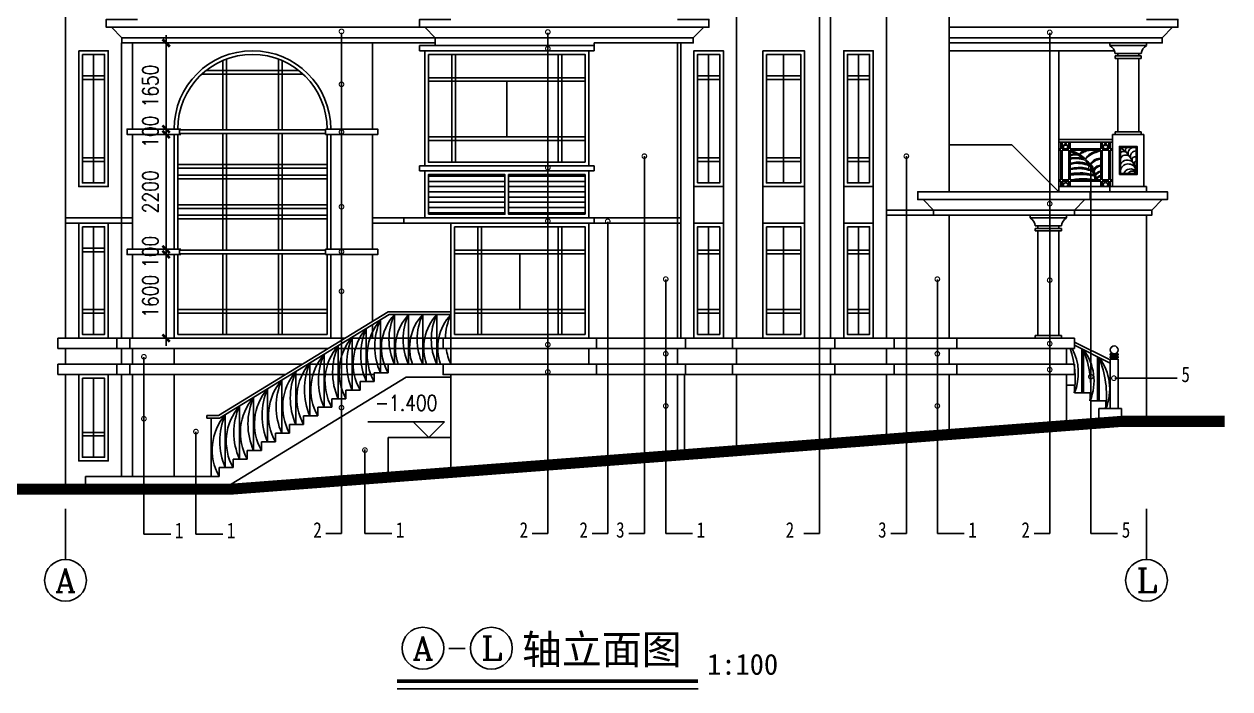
# Model space of a CAD drawing. Extents: x 12400 to 217743, y 90685 to 209848.
# Drawn here: x 24246 to 47335, y 168193 to 180918 of the extents above; entities that cross this region are included whole.
import ezdxf
from ezdxf.enums import TextEntityAlignment as Align

# ---------------------------------------------------------------- set-up
doc = ezdxf.new("R2010")
doc.units = 0
doc.header["$LTSCALE"] = 200
doc.layers.get('0').update_dxf_attribs({"linetype": 'CONTINUOUS'})
doc.layers.get('DEFPOINTS').update_dxf_attribs({"linetype": 'CONTINUOUS'})
for name, color, linetype in [('AXIS', 3, 'CONTINUOUS'), ('AXIS_TEXT', 7, 'CONTINUOUS'), ('GROUND', 2, 'CONTINUOUS'), ('HATCH', 8, 'CONTINUOUS'), ('LM', 143, 'CONTINUOUS'), ('LM-2', 5, 'CONTINUOUS'), ('LM-4', 4, 'CONTINUOUS'), ('LM-8', 8, 'CONTINUOUS'), ('PUB_DIM', 3, 'CONTINUOUS'), ('PUB_TEXT', 7, 'CONTINUOUS'), ('PUB_TITLE', 143, 'CONTINUOUS'), ('S_E_STAIR', 7, 'CONTINUOUS')]:
    doc.layers.add(name, color=color, linetype=linetype)
doc.styles.add('2', font='SIMHEI.TTF')
doc.styles.add('COMPLEX', font='COMPLEX')
doc.styles.add('DIM_FONT', font='SIMPLEX', dxfattribs={"width": 0.8})
doc.styles.add('黑体', font='SIMHEI.TTF', dxfattribs={"width": 0.8})
doc.dimstyles.new('DIMN', dxfattribs={"dimtxt": 300, "dimasz": 1, "dimexe": 250, "dimexo": 300, "dimgap": 150, "dimtad": 1, "dimdec": 0, "dimzin": 0, "dimdsep": 46, "dimtxsty": 'DIM_FONT', "dimblk": '_DIMX', "dimblk1": '_DIMX', "dimblk2": '_DIMX', "dimcen": 2.5, "dimclrt": 7, "dimadec": 0, "dimazin": 0, "dimtfac": 1, "dimtdec": 0, "dimtix": 1, "dimtmove": 2, "dimatfit": 3, "dimldrblk": '_DIMX', "dimfxl": 0, "dimtolj": 1, "dimtzin": 0, "dimarcsym": 0})

# ---------------------------------------------------------------- blocks, each defined once
blk = doc.blocks.new('_AXISO')
blk.add_circle((0, 0), 0.5)
at = {"layer": 'AXIS_TEXT', "style": 'COMPLEX', "width": 1.041667}
blk.add_attdef('A', text='', height=0.56, dxfattribs=at).set_placement((-0.25, -0.28), (0.25, -0.28), align=Align.FIT)
blk = doc.blocks.new('柱')
for p, q in [((-350, 2850), (350, 2850)), ((-350, 2800), (-350, 2850)), ((-350, 2800), (350, 2800)), ((350, 2800), (350, 2850)), ((-250, 2650), (250, 2650)), ((-200, 2650), (-250, 2650)), ((-250, 2600), (250, 2600)), ((-250, 2550), (-250, 2600)), ((-250, 2600), (-200, 2600)), ((-250, 2550), (250, 2550)), ((-200, 2550), (-250, 2550)), ((-200, 2600), (-200, 2650)), ((-200, 1150), (-200, 2550)), ((200, 2600), (200, 2650)), ((200, 2650), (250, 2650)), ((250, 2600), (200, 2600)), ((200, 1150), (200, 2550)), ((200, 2550), (250, 2550)), ((250, 2550), (250, 2600)), ((-300, 1100), (300, 1100)), ((-300, 100), (-300, 1100)), ((-300, 1100), (-300, 1100)), ((-250, 1150), (250, 1150)), ((-250, 1100), (-250, 1150)), ((-250, 1150), (-200, 1150)), ((-250, 1100), (250, 1100)), ((250, 1150), (200, 1150)), ((250, 1100), (250, 1150)), ((300, 100), (300, 1100)), ((300, 1100), (300, 1100)), ((-350, 100), (350, 100)), ((-350, 100), (-350, 0)), ((-350, 0), (350, 0)), ((350, 100), (350, 0))]:
    blk.add_line(p, q)
blk.add_lwpolyline([(-170, 330), (170, 330), (170, 870), (-170, 870)], close=True)
for centre, start, end in [((-449, 2625), 7.0505, 60.3636), ((449, 2625), 119.6364, 172.9495)]:
    blk.add_arc(centre, 201, start, end)
at = {"layer": 'LM-8'}
blk.add_lwpolyline([(-150, 350), (150, 350), (150, 850), (-150, 850)], close=True, dxfattribs=at)
for centre, radius, start, end in [((-538, 277), 692, 6.0341, 55.8934), ((-87, 693), 78.4, 41.2539, 143.4707), ((-48, 594), 110, 44.0236, 157.6051), ((0, 795), 54.7, 89.5747, 222.5081), ((112, 735), 115, 86.5955, 190.686), ((144, 681), 101, 86.3754, 204.2188), ((1, 379), 154, 34.0699, 190.8408), ((-15, 456), 153, 46.9958, 152.0128), ((126, 614), 54, 64.0938, 197.1099), ((195, 529), 83.9, 122.7782, 195.7813), ((42, 301), 137, 37.6189, 158.8926), ((75, 315), 82.6, 24.7476, 155.2524)]:
    blk.add_arc(centre, radius, start, end, dxfattribs=at)
blk = doc.blocks.new('TH')
for p, q in [((0, 710), (0, 835)), ((0, 125), (0, 685)), ((25, 710), (25, 835)), ((25, 710), (150, 710)), ((25, 685), (150, 685)), ((25, 125), (25, 685)), ((150, 710), (150, 835)), ((150, 125), (150, 685)), ((175, 710), (175, 835)), ((175, 710), (750, 710)), ((175, 685), (565, 685)), ((175, 685), (750, 685)), ((175, 125), (175, 685)), ((0, 0), (0, 100)), ((150, 125), (25, 125)), ((150, 100), (25, 100)), ((25, 0), (25, 100)), ((150, 0), (150, 100)), ((750, 125), (175, 125)), ((565, 125), (175, 125)), ((175, 0), (175, 100)), ((750, 100), (175, 100)), ((565, 100), (175, 100))]:
    blk.add_line(p, q)
for centre, radius, start, end in [((41, 720), 57.4, 59.1062, 106.1105), ((-59, 702), 112, 4.3251, 41.3186), ((305, 743), 236, 157.1421, 173.6725), ((-130, 743), 236, 6.3275, 22.8579), ((134, 720), 57.4, 73.8895, 120.8938), ((234, 702), 112, 138.6814, 175.6749), ((-33, 2), 714, 9.9017, 73.0283), ((-33, 2), 689, 10.2649, 72.3926), ((41, 10), 57.4, 59.1062, 106.1105), ((-59, -8), 112, 4.3251, 41.3186), ((169, 42), 100, 144.5085, 169.88), ((6, 42), 100, 10.12, 35.4915), ((134, 10), 57.4, 73.8895, 120.8938), ((234, -8), 112, 138.6814, 175.6749)]:
    blk.add_arc(centre, radius, start, end)
for points, knots in [([(339, 612), (366, 635), (407, 668), (458, 679), (488, 685)], [11.316943, 11.316943, 11.316943, 11.316943, 79.411531, 166.775768, 166.775768, 166.775768, 166.775768]), ([(344, 608), (364, 621), (424, 648), (485, 672), (526, 683), (536, 685)], [8.403903, 8.403903, 8.403903, 8.403903, 79.190626, 170.710652, 203.85402, 203.85402, 203.85402, 203.85402]), ([(455, 522), (485, 559), (558, 651), (673, 670), (750, 685)], [18.382361, 18.382361, 18.382361, 18.382361, 149.257436, 364.36972, 364.36972, 364.36972, 364.36972]), ([(298, 606), (230, 610), (207, 606), (186, 597), (175, 590)], [11.54051, 11.54051, 11.54051, 11.54051, 68.101495, 82.734987, 82.734987, 82.734987, 82.734987]), ([(311, 599), (282, 598), (213, 596), (184, 585), (175, 581)], [12.842203, 12.842203, 12.842203, 12.842203, 73.239021, 103.712336, 103.712336, 103.712336, 103.712336]), ([(422, 519), (372, 535), (328, 546), (230, 543), (197, 539), (175, 526)], [20.46358, 20.46358, 20.46358, 20.46358, 98.659831, 158.402876, 190.15021, 190.15021, 190.15021, 190.15021]), ([(435, 507), (401, 513), (350, 525), (243, 530), (197, 523), (175, 515)], [14.227381, 14.227381, 14.227381, 14.227381, 93.606029, 171.303801, 213.621379, 213.621379, 213.621379, 213.621379]), ([(519, 412), (465, 437), (421, 454), (320, 465), (202, 446), (175, 429)], [10.402189, 10.402189, 10.402189, 10.402189, 112.356432, 215.457104, 278.726643, 278.726643, 278.726643, 278.726643]), ([(460, 517), (490, 546), (568, 621), (681, 653), (750, 673)], [11.753988, 11.753988, 11.753988, 11.753988, 121.903235, 248.175263, 248.175263, 248.175263, 248.175263]), ([(550, 414), (568, 448), (616, 513), (696, 530), (750, 535)], [24.516136, 24.516136, 24.516136, 24.516136, 125.399949, 260.483794, 260.483794, 260.483794, 260.483794]), ([(557, 404), (580, 436), (618, 476), (689, 509), (732, 519), (750, 523)], [10.043055, 10.043055, 10.043055, 10.043055, 100.412782, 192.312138, 232.456968, 232.456968, 232.456968, 232.456968]), ([(532, 393), (474, 413), (391, 440), (237, 440), (186, 422), (175, 418)], [9.461171, 9.461171, 9.461171, 9.461171, 147.332663, 272.714736, 308.893502, 308.893502, 308.893502, 308.893502]), ([(582, 305), (520, 333), (434, 360), (322, 358), (204, 349), (175, 334)], [10.06018, 10.06018, 10.06018, 10.06018, 135.935988, 280.637583, 341.577987, 341.577987, 341.577987, 341.577987]), ([(591, 288), (542, 304), (426, 340), (305, 343), (175, 320)], [13.966972, 13.966972, 13.966972, 13.966972, 166.386698, 375.533597, 375.533597, 375.533597, 375.533597]), ([(619, 217), (568, 230), (482, 258), (349, 259), (215, 249), (175, 235)], [12.447391, 12.447391, 12.447391, 12.447391, 130.535251, 287.275388, 383.518027, 383.518027, 383.518027, 383.518027]), ([(611, 304), (622, 330), (649, 384), (712, 396), (750, 403)], [17.713745, 17.713745, 17.713745, 17.713745, 96.2191, 195.670393, 195.670393, 195.670393, 195.670393]), ([(617, 291), (631, 315), (663, 363), (718, 381), (750, 390)], [15.803995, 15.803995, 15.803995, 15.803995, 97.46221, 184.250808, 184.250808, 184.250808, 184.250808]), ([(645, 219), (658, 239), (684, 276), (728, 284), (750, 288)], [4.876858, 4.876858, 4.876858, 4.876858, 72.66447, 135.635774, 135.635774, 135.635774, 135.635774]), ([(647, 211), (662, 225), (693, 255), (730, 276), (750, 288)], [7.051475, 7.051475, 7.051475, 7.051475, 67.236273, 135.396703, 135.396703, 135.396703, 135.396703]), ([(667, 136), (671, 151), (690, 182), (716, 205), (750, 207)], [23.037268, 23.037268, 23.037268, 23.037268, 47.127246, 111.9889, 111.9889, 111.9889, 111.9889]), ([(670, 125), (679, 142), (698, 173), (733, 192), (750, 197)], [0, 0, 0, 0, 57.585157, 111.305637, 111.305637, 111.305637, 111.305637])]:
    blk.add_open_spline(points, degree=3, knots=knots)
for points in [[(624, 204), (442, 227), (175, 219)], [(644, 125), (440, 146), (175, 125)]]:
    blk.add_spline(points, degree=3)
blk = doc.blocks.new('_DIMX')
blk.add_line((-150, 0), (150, 0))
at = {"const_width": 50}
blk.add_lwpolyline([(-70, -70), (70, 70)], dxfattribs=at)
blk = doc.blocks.new('*D2239')
at = {"layer": 'DEFPOINTS', "color": 0}
for p in [(27245, 180558), (26965, 178908), (27245, 178908)]:
    blk.add_point(p, dxfattribs=at)
at = {"layer": 'PUB_DIM', "color": 0, "lineweight": -2}
for p, q in [((27245, 180558), (26715, 180558)), ((26965, 180557), (26965, 178909)), ((27245, 178908), (26715, 178908))]:
    blk.add_line(p, q, dxfattribs=at)
for p, rotation in [((26965, 180558), 90), ((26965, 178908), 270)]:
    blk.add_blockref('_DIMX', p, dxfattribs=dict(at, rotation=rotation))
at = {"layer": 'PUB_DIM', "color": 7, "insert": (26665, 179733), "char_height": 300, "attachment_point": 5, "rotation": 90, "style": 'DIM_FONT'}
blk.add_mtext('\\A1;1650', dxfattribs=at)
blk = doc.blocks.new('*D2240')
at = {"layer": 'DEFPOINTS', "color": 0}
for p in [(26965, 178808), (27245, 178908), (27245, 178808)]:
    blk.add_point(p, dxfattribs=at)
at = {"layer": 'PUB_DIM', "color": 0, "lineweight": -2}
for p, q in [((27245, 178908), (26715, 178908)), ((27245, 178808), (26715, 178808)), ((26965, 178909), (26965, 178910)), ((26965, 178908), (26965, 178808)), ((26965, 178807), (26965, 178806))]:
    blk.add_line(p, q, dxfattribs=at)
for p, rotation in [((26965, 178908), 270), ((26965, 178808), 90)]:
    blk.add_blockref('_DIMX', p, dxfattribs=dict(at, rotation=rotation))
at = {"layer": 'PUB_DIM', "color": 7, "insert": (26665, 178858), "char_height": 300, "attachment_point": 5, "rotation": 90, "style": 'DIM_FONT'}
blk.add_mtext('\\A1;100', dxfattribs=at)
blk = doc.blocks.new('*D2241')
at = {"layer": 'DEFPOINTS', "color": 0}
for p in [(27245, 178808), (26965, 176608), (27245, 176608)]:
    blk.add_point(p, dxfattribs=at)
at = {"layer": 'PUB_DIM', "color": 0, "lineweight": -2}
for p, q in [((27245, 178808), (26715, 178808)), ((26965, 178807), (26965, 176609)), ((27245, 176608), (26715, 176608))]:
    blk.add_line(p, q, dxfattribs=at)
for p, rotation in [((26965, 178808), 90), ((26965, 176608), 270)]:
    blk.add_blockref('_DIMX', p, dxfattribs=dict(at, rotation=rotation))
at = {"layer": 'PUB_DIM', "color": 7, "insert": (26665, 177708), "char_height": 300, "attachment_point": 5, "rotation": 90, "style": 'DIM_FONT'}
blk.add_mtext('\\A1;2200', dxfattribs=at)
blk = doc.blocks.new('*D2242')
at = {"layer": 'DEFPOINTS', "color": 0}
for p in [(26965, 176508), (27245, 176608), (27245, 176508)]:
    blk.add_point(p, dxfattribs=at)
at = {"layer": 'PUB_DIM', "color": 0, "lineweight": -2}
for p, q in [((27245, 176608), (26715, 176608)), ((27245, 176508), (26715, 176508)), ((26965, 176609), (26965, 176610)), ((26965, 176608), (26965, 176508)), ((26965, 176507), (26965, 176506))]:
    blk.add_line(p, q, dxfattribs=at)
for p, rotation in [((26965, 176608), 270), ((26965, 176508), 90)]:
    blk.add_blockref('_DIMX', p, dxfattribs=dict(at, rotation=rotation))
at = {"layer": 'PUB_DIM', "color": 7, "insert": (26665, 176558), "char_height": 300, "attachment_point": 5, "rotation": 90, "style": 'DIM_FONT'}
blk.add_mtext('\\A1;100', dxfattribs=at)
blk = doc.blocks.new('*D2243')
at = {"layer": 'DEFPOINTS', "color": 0}
for p in [(27245, 176508), (26965, 174908), (27245, 174908)]:
    blk.add_point(p, dxfattribs=at)
at = {"layer": 'PUB_DIM', "color": 0, "lineweight": -2}
for p, q in [((27245, 176508), (26715, 176508)), ((26965, 176507), (26965, 174909)), ((27245, 174908), (26715, 174908))]:
    blk.add_line(p, q, dxfattribs=at)
for p, rotation in [((26965, 176508), 90), ((26965, 174908), 270)]:
    blk.add_blockref('_DIMX', p, dxfattribs=dict(at, rotation=rotation))
at = {"layer": 'PUB_DIM', "color": 7, "insert": (26665, 175708), "char_height": 300, "attachment_point": 5, "rotation": 90, "style": 'DIM_FONT'}
blk.add_mtext('\\A1;1600', dxfattribs=at)
blk = doc.blocks.new('_DOTSMALL')
at = {"color": 0, "linetype": 'ByBlock', "const_width": 0.5}
blk.add_lwpolyline([(-0.0625, 0, 1), (0.0625, 0, 1)], format="xyb", close=True, dxfattribs=at)

msp = doc.modelspace()

# ---------------------------------------------------------------- hatches: boundary and pattern name
at = {"layer": 'LM-8'}
h = msp.add_hatch(dxfattribs=at)
h.set_pattern_fill('_U', color=256, scale=100, style=0, pattern_type=0)
h.set_pattern_definition([(0, (65945.38, 174408.2), (0, 100), [])])
h.paths.add_polyline_path([(33453.693, 177708.203), (31988.693, 177708.203), (31988.693, 177278.203), (33453.693, 177278.203)])
h.paths.add_polyline_path([(33453.693, 178038.203), (31988.693, 178038.203), (31988.693, 177708.203), (33453.693, 177708.203)])
h = msp.add_hatch(dxfattribs=at)
h.set_pattern_fill('_U', color=256, scale=100, style=0, pattern_type=0)
h.set_pattern_definition([(180, (1032.01, 174408.2), (1e-11, 100), [])])
h.paths.add_polyline_path([(33523.693, 177708.203), (34988.693, 177708.203), (34988.693, 177278.203), (33523.693, 177278.203)])
h.paths.add_polyline_path([(33523.693, 178038.203), (34988.693, 178038.203), (34988.693, 177708.203), (33523.693, 177708.203)])

# ---------------------------------------------------------------- linework, layer by layer
for p, q in [((33453.693, 178038.203), (33453.693, 177278.203)), ((41458.787, 177558.203), (44558.598, 177558.203)), ((41758.851, 177708.203), (44258.534, 177708.203)), ((44358.598, 177358.203), (41658.787, 177358.203)), ((44258.598, 177258.203), (41758.787, 177258.203)), ((43508.628, 177208.203), (43508.628, 177258.203)), ((43508.628, 177208.203), (44208.757, 177208.203)), ((44208.757, 177208.203), (44208.757, 177258.203)), ((44108.693, 177059.324), (43608.692, 177059.328)), ((43608.692, 176958.203), (43608.692, 177008.203)), ((43608.692, 177008.203), (44108.693, 177008.203)), ((44108.693, 176958.203), (43608.692, 176958.203)), ((43658.693, 177008.203), (43658.693, 177058.203)), ((43658.693, 174958.203), (43658.693, 176958.203)), ((44058.693, 177008.203), (44058.693, 177058.203)), ((44058.693, 174958.203), (44058.693, 176958.203)), ((44108.693, 176958.203), (44108.693, 177008.203)), ((43608.692, 174908.203), (43608.692, 174958.203)), ((43608.692, 174958.203), (44108.693, 174958.203)), ((44108.693, 174908.203), (44108.693, 174958.203)), ((31559.034, 174158.203), (32418.693, 174158.203))]:
    msp.add_line(p, q)
for points in [[(41758.851, 177708.203), (41358.693, 177708.203), (41358.693, 177558.203), (41458.787, 177558.203), (41658.787, 177358.203), (41658.787, 177258.203), (41758.787, 177258.203)], [(44258.534, 177708.203), (44658.693, 177708.203), (44658.693, 177558.203), (44558.598, 177558.203), (44358.598, 177358.203), (44358.598, 177258.203), (44258.598, 177258.203)]]:
    msp.add_lwpolyline(points)
for centre, start, end in [((43409.257, 177033.537), 7.0505331, 60.3636118), ((44308.128, 177033.537), 119.6363883, 172.9494668)]:
    msp.add_arc(centre, 200.955, start, end)
at = {"layer": 'AXIS'}
for p, q in [((25038.693, 170671.079), (25038.693, 171637.886)), ((45738.693, 170671.079), (45738.693, 171637.886))]:
    msp.add_line(p, q, dxfattribs=at)
at = {"layer": 'GROUND', "const_width": 200}
msp.add_lwpolyline([(23699.623, 172008.203), (28176.076, 172008.203), (45262.491, 173308.203), (47234.924, 173308.203)], dxfattribs=at)
at = {"layer": 'GROUND'}
msp.add_lwpolyline([(23695.413, 172108.203), (28172.277, 172108.203), (45258.693, 173408.203), (47234.924, 173408.203)], dxfattribs=at)
at = {"layer": 'HATCH'}
msp.add_line((35158.693, 180508.203), (35158.693, 180558.203), dxfattribs=at)
at = {"layer": 'LM'}
for p, q in [((41958.693, 184358.203), (41958.693, 177708.203)), ((25918.787, 180858.203), (37258.693, 180858.203)), ((37058.693, 180658.203), (26118.787, 180658.203)), ((37070.703, 180408.203), (37070.703, 174908.203)), ((37636.388, 180408.203), (37636.388, 174908.203)), ((38388.693, 180408.203), (38388.693, 174908.203)), ((39188.398, 180408.203), (39188.398, 174908.203)), ((39940.703, 180408.203), (39940.703, 174908.203)), ((40506.388, 180408.203), (40506.388, 174908.203)), ((27188.693, 178808.203), (27188.693, 176608.203)), ((30048.693, 176608.203), (30048.693, 178808.203)), ((43158.693, 178608.203), (41958.693, 178608.203)), ((43158.693, 178608.203), (44058.693, 177708.203)), ((37636.388, 177108.203), (37070.703, 177108.203)), ((38388.693, 177108.203), (39188.398, 177108.203)), ((39940.703, 177108.203), (40506.388, 177108.203)), ((41958.693, 177258.203), (41958.693, 174908.203)), ((27188.693, 176508.203), (27188.693, 174978.203)), ((30048.693, 174978.203), (30048.693, 176508.203)), ((27188.693, 174978.203), (30048.693, 174978.203)), ((40908.693, 174908.203), (44358.693, 174908.203)), ((42108.693, 174908.203), (42108.693, 174708.203)), ((44358.693, 174908.203), (44358.693, 174708.203)), ((27118.693, 174708.203), (27118.693, 174408.203)), ((40908.693, 174708.203), (44358.693, 174708.203)), ((41958.693, 174708.203), (41958.693, 174408.203)), ((44208.693, 174708.203), (44208.693, 174408.203)), ((44358.693, 174408.203), (40908.693, 174408.203)), ((42108.693, 174408.203), (42108.693, 174208.203)), ((44358.693, 174408.203), (44358.693, 174208.203)), ((27118.693, 174208.203), (27118.693, 172258.203)), ((40908.693, 174208.203), (44358.693, 174208.203)), ((41958.693, 174208.203), (41958.693, 173157.126)), ((44208.693, 174208.203), (44208.693, 173328.315)), ((44208.693, 174008.203), (44358.693, 174008.203)), ((44358.693, 174008.203), (44358.693, 173858.203)), ((44358.693, 173858.203), (44658.693, 173858.203)), ((44658.693, 173858.203), (44658.693, 173708.203)), ((44658.693, 173708.203), (44958.693, 173708.203)), ((44958.693, 173708.203), (44958.693, 173558.203)), ((44828.474, 173558.203), (45258.693, 173558.203)), ((44828.474, 173558.203), (44828.474, 173375.47)), ((45258.693, 173558.203), (45258.693, 173408.203)), ((31218.693, 173008.203), (32418.693, 173008.203)), ((31218.693, 173008.203), (31218.693, 172339.986))]:
    msp.add_line(p, q, dxfattribs=at)
for points in [[(31988.693, 180338.203), (34988.693, 180338.203), (34988.693, 178278.203), (31988.693, 178278.203)], [(37070.703, 177808.203), (37636.388, 177808.203), (37636.388, 180408.203), (37070.703, 180408.203)], [(38388.693, 180408.203), (39188.398, 180408.203), (39188.398, 177808.203), (38388.693, 177808.203)], [(40506.388, 177808.203), (39940.703, 177808.203), (39940.703, 180408.203), (40506.388, 180408.203)], [(31988.693, 177278.203), (33453.693, 177278.203), (33453.693, 178038.203), (31988.693, 178038.203)], [(34988.693, 177278.203), (33523.693, 177278.203), (33523.693, 178038.203), (34988.693, 178038.203)], [(32488.693, 177038.203), (34988.693, 177038.203), (34988.693, 174978.203), (32488.693, 174978.203)]]:
    msp.add_lwpolyline(points, close=True, dxfattribs=at)
msp.add_arc((28618.693, 178908.203), 1430, 0, 180, dxfattribs=at)
at = {"layer": 'LM-2'}
for p, q in [((37888.987, 186458.203), (37888.987, 174908.203)), ((39688.398, 186458.203), (39688.398, 174908.203)), ((40758.693, 186458.203), (40758.693, 174908.203)), ((26318.693, 178908.203), (26318.693, 180558.203)), ((32118.787, 180558.203), (26318.693, 180558.203)), ((30918.693, 180558.203), (30918.693, 178908.203)), ((36758.693, 180558.203), (35158.693, 180558.203)), ((36818.693, 180558.203), (36818.693, 174908.203)), ((31918.693, 180508.203), (35158.693, 180508.203)), ((31918.693, 180408.203), (35158.693, 180408.203)), ((35058.693, 180408.203), (35058.693, 178208.203)), ((35158.693, 180508.203), (35158.693, 180408.203)), ((26318.693, 176608.203), (26318.693, 178808.203)), ((27118.693, 176608.203), (27118.693, 178808.203)), ((27218.693, 178908.203), (27218.693, 178808.203)), ((30018.693, 178808.203), (30018.693, 178908.203)), ((30118.693, 176608.203), (30118.693, 178808.203)), ((30918.693, 178808.203), (30918.693, 176608.203)), ((31918.693, 178208.203), (35158.693, 178208.203)), ((31918.693, 178108.203), (35158.693, 178108.203)), ((35058.693, 178108.203), (35058.693, 177208.203)), ((35158.693, 178208.203), (35158.693, 178108.203)), ((31918.693, 177208.203), (35158.693, 177208.203)), ((32418.693, 177108.203), (35158.693, 177108.203)), ((35058.693, 177108.203), (35058.693, 174908.203)), ((35158.693, 177208.203), (35158.693, 177108.203)), ((26318.693, 174908.203), (26318.693, 176508.203)), ((27118.693, 174908.203), (27118.693, 176508.203)), ((27218.693, 176608.203), (27218.693, 176508.203)), ((30018.693, 176508.203), (30018.693, 176608.203)), ((30118.693, 174908.203), (30118.693, 176508.203)), ((30918.693, 176508.203), (30918.693, 175224.87)), ((30918.693, 175164.87), (30918.693, 174908.203)), ((26268.693, 174908.203), (26268.693, 174708.203)), ((30400.511, 174908.203), (26268.693, 174908.203)), ((32268.693, 174908.203), (30498.693, 174908.203)), ((40908.693, 174908.203), (32418.693, 174908.203)), ((35208.693, 174908.203), (35208.693, 174708.203)), ((37808.529, 174908.203), (37808.529, 174708.203)), ((39768.856, 174908.203), (39768.856, 174708.203)), ((40908.693, 174908.203), (40908.693, 174708.203)), ((26268.693, 174708.203), (30073.238, 174708.203)), ((26318.693, 174708.203), (26318.693, 174408.203)), ((30171.42, 174708.203), (32268.693, 174708.203)), ((32418.693, 174708.203), (36758.693, 174708.203)), ((35058.693, 174708.203), (35058.693, 174408.203)), ((36908.693, 174708.203), (40908.693, 174708.203)), ((37888.987, 174708.203), (37888.987, 174408.203)), ((39688.398, 174708.203), (39688.398, 174408.203)), ((40758.693, 174708.203), (40758.693, 174408.203)), ((26268.693, 174408.203), (26268.693, 174208.203)), ((29582.329, 174408.203), (26268.693, 174408.203)), ((31218.693, 174408.203), (29680.511, 174408.203)), ((40908.693, 174408.203), (32418.693, 174408.203)), ((35208.693, 174408.203), (35208.693, 174208.203)), ((37808.529, 174408.203), (37808.529, 174208.203)), ((39768.856, 174408.203), (39768.856, 174208.203)), ((40908.693, 174408.203), (40908.693, 174208.203)), ((29255.056, 174208.203), (26268.693, 174208.203)), ((26318.693, 174208.203), (26318.693, 172258.203)), ((30948.693, 174208.203), (29353.238, 174208.203)), ((40908.693, 174208.203), (32418.693, 174208.203)), ((36888.987, 174208.203), (36888.987, 172771.404)), ((37888.987, 174208.203), (37888.987, 172847.488)), ((39688.398, 174208.203), (39688.398, 172984.394)), ((40758.693, 174208.203), (40758.693, 173065.826))]:
    msp.add_line(p, q, dxfattribs=at)
for points in [[(26418.851, 181008.203), (25818.693, 181008.203), (25818.693, 180858.203), (25918.787, 180858.203), (26118.787, 180658.203), (26118.787, 180558.203), (26418.787, 180558.203)], [(27218.693, 178908.203), (26218.693, 178908.203), (26218.693, 178808.203), (27218.693, 178808.203)], [(30018.693, 178808.203), (31018.693, 178808.203), (31018.693, 178908.203), (30018.693, 178908.203)], [(27218.693, 176608.203), (26218.693, 176608.203), (26218.693, 176508.203), (27218.693, 176508.203)], [(30018.693, 176508.203), (31018.693, 176508.203), (31018.693, 176608.203), (30018.693, 176608.203)]]:
    msp.add_lwpolyline(points, dxfattribs=at)
msp.add_arc((28618.693, 178908.203), 1500, 0, 180, dxfattribs=at)
at = {"layer": 'LM-4'}
for p, q in [((36758.693, 180558.203), (36758.693, 174908.203)), ((31818.693, 180508.203), (31818.693, 180408.203)), ((31818.693, 180508.203), (32118.787, 180508.203)), ((31818.693, 180408.203), (31918.693, 180408.203)), ((31918.693, 180408.203), (31918.693, 178208.203)), ((31818.693, 178208.203), (31818.693, 178108.203)), ((31818.693, 178208.203), (31918.693, 178208.203)), ((31818.693, 178108.203), (31918.693, 178108.203)), ((31918.693, 178108.203), (31918.693, 177208.203)), ((31518.693, 177208.203), (31518.693, 177108.203)), ((31518.693, 177208.203), (31918.693, 177208.203)), ((31518.693, 177108.203), (32418.693, 177108.203)), ((32418.693, 177108.203), (32418.693, 174908.203)), ((27971.49, 173423.802), (31218.693, 175408.203)), ((31218.693, 175408.203), (32418.693, 175408.203)), ((31218.693, 174243.203), (31218.693, 174408.203)), ((31218.693, 174408.203), (32268.693, 174408.203)), ((28209.069, 172111.002), (31559.034, 174158.203)), ((31218.693, 174243.203), (30948.693, 174243.203)), ((30948.693, 174243.203), (30948.693, 174078.203)), ((32418.693, 174208.203), (32418.693, 172431.287)), ((36758.693, 174208.203), (36758.693, 172761.49)), ((30678.693, 173913.203), (30408.693, 173913.203)), ((30408.693, 173913.203), (30408.693, 173748.203)), ((30948.693, 174078.203), (30678.693, 174078.203)), ((30678.693, 174078.203), (30678.693, 173913.203)), ((30408.693, 173748.203), (30138.693, 173748.203)), ((30138.693, 173748.203), (30138.693, 173583.203)), ((27971.49, 173423.802), (27743.299, 173423.802)), ((27743.299, 173372.605), (27743.299, 173423.802)), ((29868.693, 173418.203), (29598.693, 173418.203)), ((29598.693, 173418.203), (29598.693, 173253.203)), ((30138.693, 173583.203), (29868.693, 173583.203)), ((29868.693, 173583.203), (29868.693, 173418.203)), ((27743.299, 173372.605), (27828.693, 173372.605)), ((27828.693, 172263.203), (27828.693, 173372.605)), ((29598.693, 173253.203), (29328.693, 173253.203)), ((29328.693, 173253.203), (29328.693, 173088.203)), ((29328.693, 173088.203), (29058.693, 173088.203)), ((29058.693, 173088.203), (29058.693, 172923.203)), ((28788.693, 172758.203), (28518.693, 172758.203)), ((28518.693, 172758.203), (28518.693, 172593.203)), ((29058.693, 172923.203), (28788.693, 172923.203)), ((28788.693, 172923.203), (28788.693, 172758.203)), ((28518.693, 172593.203), (28248.693, 172593.203)), ((28248.693, 172593.203), (28248.693, 172428.203)), ((25418.693, 172258.203), (27978.693, 172258.203)), ((25418.693, 172258.203), (25418.693, 172108.203)), ((28248.693, 172428.203), (27978.693, 172428.203)), ((27978.693, 172428.203), (27978.693, 172258.203))]:
    msp.add_line(p, q, dxfattribs=at)
for points in [[(32418.851, 181008.203), (31818.693, 181008.203), (31818.693, 180858.203), (31918.787, 180858.203), (32118.787, 180658.203), (32118.787, 180508.203), (32118.787, 180508.203)], [(36758.628, 181008.203), (37358.787, 181008.203), (37358.787, 180858.203), (37258.693, 180858.203), (37058.693, 180658.203), (37058.693, 180558.203), (36758.693, 180558.203)], [(32418.693, 174908.203), (32268.693, 174908.203), (32268.693, 174708.203), (32418.693, 174708.203), (32418.693, 174408.203), (32268.693, 174408.203), (32268.693, 174208.203), (32418.693, 174208.203)], [(36758.693, 174908.203), (36908.693, 174908.203), (36908.693, 174708.203), (36758.693, 174708.203), (36758.693, 174408.203), (36908.693, 174408.203), (36908.693, 174208.203), (36758.693, 174208.203)]]:
    msp.add_lwpolyline(points, dxfattribs=at)
at = {"layer": 'LM-8'}
for p, q in [((25038.693, 184358.203), (25038.693, 174908.203)), ((41958.693, 180858.203), (46238.757, 180858.203)), ((26108.987, 180558.203), (26108.987, 174908.203)), ((46038.757, 180658.203), (41958.693, 180658.203)), ((45738.757, 180558.203), (41958.693, 180558.203)), ((25573.84, 180338.203), (25573.84, 177878.203)), ((32433.693, 180338.203), (32433.693, 178278.203)), ((32503.693, 180338.203), (32503.693, 178278.203)), ((34473.693, 178278.203), (34473.693, 180338.203)), ((34543.693, 178278.203), (34543.693, 180338.203)), ((37353.545, 180338.203), (37353.545, 177878.203)), ((38788.545, 180338.203), (38788.545, 177878.203)), ((40223.545, 180338.203), (40223.545, 177878.203)), ((45125.826, 180408.203), (41958.693, 180408.203)), ((44058.693, 180408.203), (44058.693, 177708.203)), ((28048.693, 180219.691), (28048.693, 178893.203)), ((28118.693, 180247.942), (28118.693, 178893.203)), ((29118.693, 180247.942), (29118.693, 178893.203)), ((29188.693, 180219.691), (29188.693, 178893.203)), ((25360.997, 179928.203), (25786.682, 179928.203)), ((27647.92, 179958.203), (29589.465, 179958.203)), ((27729.592, 180028.203), (29507.793, 180028.203)), ((31988.693, 179893.203), (34988.693, 179893.203)), ((37140.703, 179928.203), (37566.388, 179928.203)), ((38458.693, 179928.203), (39118.398, 179928.203)), ((40436.388, 179928.203), (40010.703, 179928.203)), ((25360.997, 179858.203), (25786.682, 179858.203)), ((31988.693, 179823.203), (34988.693, 179823.203)), ((33488.693, 179823.203), (33488.693, 178758.203)), ((37140.703, 179858.203), (37566.388, 179858.203)), ((38458.693, 179858.203), (39118.398, 179858.203)), ((40436.388, 179858.203), (40010.703, 179858.203)), ((27218.693, 178893.203), (30018.693, 178893.203)), ((27218.693, 178823.203), (30018.693, 178823.203)), ((28048.693, 178823.203), (28048.693, 176593.203)), ((28118.693, 178823.203), (28118.693, 176593.203)), ((29118.693, 178823.203), (29118.693, 176593.203)), ((29188.693, 178823.203), (29188.693, 176593.203)), ((31988.693, 178758.203), (34988.693, 178758.203)), ((44058.693, 178708.203), (45088.693, 178708.203)), ((31988.693, 178688.203), (34988.693, 178688.203)), ((44058.693, 178658.203), (45088.693, 178658.203)), ((44058.693, 178530.958), (44101.021, 178530.958)), ((44101.021, 178505.508), (44058.693, 178505.508)), ((44864.021, 178530.958), (44864.021, 178658.203)), ((44864.021, 177935.449), (44864.021, 178505.508)), ((44889.47, 178530.958), (44889.47, 178658.203)), ((44889.47, 178530.958), (45016.715, 178530.958)), ((44889.47, 177935.449), (44889.47, 178505.508)), ((45016.715, 178505.508), (44889.47, 178505.508)), ((45016.715, 178530.958), (45016.715, 178658.203)), ((45016.715, 177935.449), (45016.715, 178505.508)), ((45042.164, 178530.958), (45042.164, 178658.203)), ((45042.164, 178530.958), (45088.693, 178530.958)), ((45042.164, 177935.449), (45042.164, 178505.508)), ((45088.693, 178505.508), (45042.164, 178505.508)), ((25360.997, 178358.203), (25786.682, 178358.203)), ((25360.997, 178288.203), (25786.682, 178288.203)), ((37140.703, 178358.203), (37566.388, 178358.203)), ((37140.703, 178288.203), (37566.388, 178288.203)), ((38458.693, 178358.203), (39118.398, 178358.203)), ((38458.693, 178288.203), (39118.398, 178288.203)), ((40436.388, 178358.203), (40010.703, 178358.203)), ((40436.388, 178288.203), (40010.703, 178288.203)), ((27188.693, 178228.203), (30048.693, 178228.203)), ((27188.693, 178158.203), (30048.693, 178158.203)), ((27188.693, 178028.203), (30048.693, 178028.203)), ((27188.693, 177958.203), (30048.693, 177958.203)), ((44058.693, 177935.449), (44101.021, 177935.449)), ((44058.693, 177909.999), (44101.021, 177909.999)), ((44058.693, 177808.203), (45038.628, 177808.203)), ((44864.021, 177808.203), (44864.021, 177909.999)), ((44889.47, 177935.449), (45016.715, 177935.449)), ((44889.47, 177909.999), (45016.715, 177909.999)), ((44889.47, 177808.203), (44889.47, 177909.999)), ((45016.715, 177808.203), (45016.715, 177909.999)), ((45042.164, 177935.449), (45088.693, 177935.449)), ((45042.164, 177909.999), (45088.693, 177909.999)), ((45042.164, 177808.203), (45042.164, 177909.999)), ((45738.757, 177708.203), (44658.693, 177708.203)), ((44658.693, 177558.203), (46038.757, 177558.203)), ((27188.693, 177458.203), (30048.693, 177458.203)), ((27188.693, 177388.203), (30048.693, 177388.203)), ((40758.693, 177358.203), (41658.787, 177358.203)), ((45838.757, 177358.203), (44358.598, 177358.203)), ((26318.693, 177208.203), (25038.693, 177208.203)), ((26318.693, 177108.203), (25038.693, 177108.203)), ((27188.693, 177258.203), (30048.693, 177258.203)), ((27188.693, 177188.203), (30048.693, 177188.203)), ((31518.693, 177208.203), (30918.693, 177208.203)), ((31518.693, 177108.203), (30918.693, 177108.203)), ((36818.693, 177208.203), (35158.693, 177208.203)), ((36818.693, 177108.203), (35158.693, 177108.203)), ((40758.693, 177258.203), (41658.787, 177258.203)), ((45738.693, 177258.203), (44358.598, 177258.203)), ((45738.693, 177258.203), (45738.693, 173408.203)), ((25573.84, 177038.203), (25573.84, 174978.203)), ((32933.693, 177038.203), (32933.693, 174978.203)), ((33003.693, 177038.203), (33003.693, 174978.203)), ((34473.693, 174978.203), (34473.693, 177038.203)), ((34543.693, 174978.203), (34543.693, 177038.203)), ((37353.545, 177038.203), (37353.545, 174978.203)), ((38788.545, 177039.583), (38788.545, 174978.203)), ((40223.545, 177038.203), (40223.545, 174978.203)), ((25360.997, 176628.203), (25786.682, 176628.203)), ((25360.997, 176558.203), (25786.682, 176558.203)), ((27218.693, 176593.203), (30018.693, 176593.203)), ((27218.693, 176523.203), (30018.693, 176523.203)), ((28048.693, 176523.203), (28048.693, 174978.203)), ((28118.693, 176523.203), (28118.693, 174978.203)), ((29118.693, 176523.203), (29118.693, 174978.203)), ((29188.693, 176523.203), (29188.693, 174978.203)), ((32488.693, 176593.203), (34988.693, 176593.203)), ((32488.693, 176523.203), (34988.693, 176523.203)), ((33738.693, 176523.203), (33738.693, 175458.203)), ((37140.703, 176593.203), (37566.388, 176593.203)), ((37140.703, 176523.203), (37566.388, 176523.203)), ((38458.693, 176593.203), (39118.398, 176593.203)), ((38458.693, 176523.203), (39118.398, 176523.203)), ((40436.388, 176593.203), (40010.703, 176593.203)), ((40010.703, 176523.203), (40436.388, 176523.203)), ((25360.997, 175458.203), (25786.682, 175458.203)), ((25360.997, 175388.203), (25786.682, 175388.203)), ((27188.693, 175458.203), (30048.693, 175458.203)), ((27188.693, 175388.203), (30048.693, 175388.203)), ((32488.693, 175458.203), (34988.693, 175458.203)), ((32488.693, 175388.203), (34988.693, 175388.203)), ((37140.703, 175458.203), (37566.388, 175458.203)), ((37140.703, 175388.203), (37566.388, 175388.203)), ((38458.693, 175458.203), (39118.398, 175458.203)), ((38458.693, 175388.203), (39118.398, 175388.203)), ((40436.388, 175458.203), (40010.703, 175458.203)), ((40436.388, 175388.203), (40010.703, 175388.203)), ((24888.693, 174908.203), (26268.693, 174908.203)), ((24888.693, 174908.203), (24888.693, 174708.203)), ((26023.648, 174908.203), (26023.648, 174708.203)), ((44358.693, 174833.203), (45045.133, 174489.983)), ((24888.693, 174708.203), (26268.693, 174708.203)), ((25038.693, 174708.203), (25038.693, 174408.203)), ((26108.987, 174708.203), (26108.987, 174408.203)), ((44358.693, 174773.203), (45045.133, 174429.983)), ((44498.779, 174703.16), (44498.779, 173858.203)), ((44528.779, 174688.16), (44528.779, 173858.203)), ((44798.779, 174553.16), (44798.779, 173708.203)), ((45045.131, 174606.807), (45045.131, 174581.807)), ((45045.131, 174606.807), (45195.133, 174606.807)), ((45195.131, 174581.807), (45045.131, 174581.807)), ((45045.131, 174556.807), (45045.131, 174531.807)), ((45195.131, 174556.807), (45045.131, 174556.807)), ((45070.131, 174581.807), (45070.131, 174556.807)), ((45170.131, 174556.807), (45170.131, 174581.807)), ((45195.131, 174581.807), (45195.131, 174606.807)), ((45195.131, 174531.807), (45195.131, 174556.807)), ((24888.693, 174408.203), (26268.693, 174408.203)), ((24888.693, 174408.203), (24888.693, 174208.203)), ((26023.648, 174408.203), (26023.648, 174208.203)), ((44828.779, 174538.16), (44828.779, 173708.203)), ((45195.131, 174531.807), (45045.131, 174531.807)), ((45195.133, 174506.807), (45045.133, 174506.807)), ((45045.133, 174506.807), (45045.133, 173558.203)), ((45070.131, 174531.807), (45070.131, 174506.807)), ((45170.131, 174506.807), (45170.131, 174531.807)), ((45195.133, 173558.203), (45195.133, 174506.807)), ((24888.693, 174208.203), (26268.693, 174208.203)), ((25038.693, 174208.203), (25038.693, 172108.203)), ((25573.84, 174138.203), (25573.84, 172628.203)), ((26108.987, 174208.203), (26108.987, 172258.203)), ((25360.997, 173098.203), (25786.682, 173098.203)), ((25360.997, 173038.203), (25786.682, 173038.203))]:
    msp.add_line(p, q, dxfattribs=at)
for points in [[(45738.693, 181008.203), (46338.851, 181008.203), (46338.851, 180858.203), (46238.757, 180858.203), (46038.757, 180658.203), (46038.757, 180558.203), (45738.757, 180558.203)], [(45738.693, 177708.203), (46138.851, 177708.203), (46138.851, 177558.203), (46038.757, 177558.203), (45838.757, 177358.203), (45838.757, 177258.203), (45738.757, 177258.203)]]:
    msp.add_lwpolyline(points, dxfattribs=at)
for points in [[(25290.997, 180408.203), (25856.682, 180408.203), (25856.682, 177808.203), (25290.997, 177808.203)], [(25360.997, 180338.203), (25786.682, 180338.203), (25786.682, 177878.203), (25360.997, 177878.203)], [(37140.703, 177878.203), (37566.388, 177878.203), (37566.388, 180338.203), (37140.703, 180338.203)], [(38458.693, 180338.203), (39118.398, 180338.203), (39118.398, 177878.203), (38458.693, 177878.203)], [(40436.388, 177878.203), (40010.703, 177878.203), (40010.703, 180338.203), (40436.388, 180338.203)], [(25290.997, 177108.203), (25856.682, 177108.203), (25856.682, 174908.203), (25290.997, 174908.203)], [(25360.997, 177038.203), (25786.682, 177038.203), (25786.682, 174978.203), (25360.997, 174978.203)], [(37566.388, 177038.203), (37140.703, 177038.203), (37140.703, 174978.203), (37566.388, 174978.203)], [(38458.693, 177039.583), (39118.398, 177039.583), (39118.398, 174978.203), (38458.693, 174978.203)], [(40010.703, 177038.203), (40436.388, 177038.203), (40436.388, 174978.203), (40010.703, 174978.203)], [(25290.997, 174208.203), (25856.682, 174208.203), (25856.682, 172558.203), (25290.997, 172558.203)], [(25360.997, 174138.203), (25786.682, 174138.203), (25786.682, 172628.203), (25360.997, 172628.203)]]:
    msp.add_lwpolyline(points, close=True, dxfattribs=at)
msp.add_circle((45120.133, 174681.807), 75, dxfattribs=at)
for centre, radius, start, end in [((44905.687, 178541.227), 58.444, 59.1061928, 106.1104786), ((44804.174, 178522.393), 113.569, 4.3251341, 41.3185742), ((45174.4, 178564.91), 240.168, 157.1420506, 173.6725437), ((44731.785, 178564.91), 240.168, 6.3274563, 22.8579494), ((45000.498, 178541.227), 58.444, 73.8895214, 120.8938072), ((45102.012, 178522.393), 113.569, 138.6814258, 175.6748659), ((44905.687, 177818.473), 58.444, 59.1061928, 106.1104786), ((44804.174, 177799.638), 113.569, 4.3251341, 41.3185742), ((45036.297, 177850.669), 102.192, 144.5084733, 169.8799786), ((44869.888, 177850.669), 102.192, 10.1200214, 35.4915267), ((45000.498, 177818.473), 58.444, 73.8895214, 120.8938072), ((45102.012, 177799.638), 113.569, 138.6814258, 175.6748659), ((31846.638, 174582.034), 1029.637, 139.0737355, 209.2964968), ((32228.776, 174749.87), 1265.901, 156.4066947, 203.5933053), ((32019.789, 174720.944), 932.734, 136.9044687, 210.810095), ((32351.89, 174883.203), 1119.015, 154.882221, 205.117779), ((32289.789, 174720.944), 932.734, 136.9044687, 199.5904661), ((32621.89, 174883.203), 1119.015, 154.882221, 205.117779), ((32559.789, 174720.944), 932.734, 136.9044687, 199.5904661), ((32891.89, 174883.203), 1119.015, 154.882221, 205.117779), ((32829.789, 174720.944), 932.734, 136.9044687, 199.5904661), ((33161.89, 174883.203), 1119.015, 154.882221, 205.117779), ((33099.789, 174720.944), 932.734, 136.9044687, 199.5904661), ((33431.89, 174883.203), 1119.015, 154.882221, 178.7198443), ((31576.638, 174417.034), 1029.637, 139.0737355, 209.2964968), ((31958.776, 174584.87), 1265.901, 156.4066947, 203.5933053), ((31306.638, 174252.034), 1029.637, 139.0737355, 209.2964968), ((31688.776, 174419.87), 1265.901, 156.4066947, 203.5933053), ((30766.638, 173922.034), 1029.637, 139.0737355, 209.2964968), ((31148.776, 174089.87), 1265.901, 156.4066947, 203.5933053), ((31036.638, 174087.034), 1029.637, 139.0737355, 209.2964968), ((31418.776, 174254.87), 1265.901, 156.4066947, 203.5933053), ((33431.89, 174883.203), 1119.015, 188.9972765, 205.117779), ((42489.966, 174120.011), 1881.279, 352.0004675, 18.2193288), ((43449.545, 174236.266), 984.622, 337.4203182, 28.6401673), ((43749.545, 174086.266), 984.622, 337.4203182, 37.683107), ((42789.966, 173970.011), 1881.279, 352.0004675, 22.4411551), ((30496.638, 173757.034), 1029.637, 139.0737355, 209.2964968), ((30878.776, 173924.87), 1265.901, 156.4066947, 203.5933053), ((44049.545, 173936.266), 984.622, 337.4203182, 37.683107), ((43089.966, 173820.011), 1881.279, 352.0004675, 22.4411551), ((29956.638, 173427.034), 1029.637, 139.0737355, 209.2964968), ((30338.776, 173594.87), 1265.901, 156.4066947, 203.5933053), ((30226.638, 173592.034), 1029.637, 139.0737355, 209.2964968), ((30608.776, 173759.87), 1265.901, 156.4066947, 203.5933053), ((29686.638, 173262.034), 1029.637, 139.0737355, 209.2964968), ((30068.776, 173429.87), 1265.901, 156.4066947, 203.5933053), ((29416.638, 173097.034), 1029.637, 139.0737355, 209.2964968), ((29798.776, 173264.87), 1265.901, 156.4066947, 203.5933053), ((28876.638, 172767.034), 1029.637, 139.0737355, 209.2964968), ((29258.776, 172934.87), 1265.901, 156.4066947, 203.5933053), ((29146.638, 172932.034), 1029.637, 139.0737355, 209.2964968), ((29528.776, 173099.87), 1265.901, 156.4066947, 203.5933053)]:
    msp.add_arc(centre, radius, start, end, dxfattribs=at)
at = {"layer": 'PUB_DIM'}
for p, q in [((30828.703, 173308.203), (32298.338, 173308.203)), ((31998.338, 173008.203), (31698.338, 173308.203)), ((32298.338, 173308.203), (31998.338, 173008.203))]:
    msp.add_line(p, q, dxfattribs=at)
at = {"layer": 'PUB_TEXT'}
for p, q in [((39477.394, 186754.027), (39477.394, 171165.192)), ((30323.714, 180752.845), (30323.714, 171165.192)), ((34274.327, 180752.845), (34274.327, 171165.192)), ((43884.392, 180752.845), (43884.392, 171165.192)), ((36122.907, 178390.743), (36122.907, 171165.192)), ((41139.736, 178390.743), (41139.736, 171165.192)), ((44671.953, 178165.568), (44671.953, 171165.192)), ((35421.042, 177135.947), (35421.042, 171165.192)), ((36532.692, 176029.373), (36532.692, 171165.192)), ((41733.064, 176029.373), (41733.064, 171165.192)), ((26539.96, 174543.45), (26539.96, 171155.629)), ((45128.902, 174142.857), (46327.748, 174142.857)), ((27536.236, 173111.098), (27536.236, 171155.629)), ((30771.885, 172774.35), (30771.885, 171165.192)), ((26539.96, 171155.629), (27053.382, 171155.629)), ((27536.236, 171155.629), (28049.658, 171155.629)), ((30323.714, 171165.192), (30024.751, 171165.192)), ((30771.885, 171165.192), (31285.308, 171165.192)), ((34274.327, 171165.192), (33975.363, 171165.192)), ((35421.042, 171165.192), (35122.078, 171165.192)), ((36122.907, 171165.192), (35823.943, 171165.192)), ((36532.692, 171165.192), (37046.114, 171165.192)), ((39477.394, 171165.192), (39178.43, 171165.192)), ((41139.736, 171165.192), (40840.772, 171165.192)), ((41733.064, 171165.192), (42246.486, 171165.192)), ((43884.392, 171165.192), (43585.428, 171165.192)), ((44671.953, 171165.192), (45185.376, 171165.192))]:
    msp.add_line(p, q, dxfattribs=at)
at = {"layer": 'PUB_TITLE'}
msp.add_line((32381.365, 168965.93), (32690.366, 168965.93), dxfattribs=at)
at = {"layer": 'PUB_TITLE', "const_width": 70}
msp.add_lwpolyline([(31387.321, 168343.347), (37151.376, 168343.347)], dxfattribs=at)
at = {"layer": 'PUB_TITLE'}
msp.add_lwpolyline([(31387.321, 168193.347), (37151.376, 168193.347)], dxfattribs=at)
at = {"layer": 'S_E_STAIR'}
for p, q in [((27985.895, 173372.605), (31235.056, 175358.203)), ((31068.693, 174243.203), (31068.693, 175256.536)), ((31235.056, 175358.203), (32418.693, 175358.203)), ((31338.693, 174408.203), (31338.693, 175358.203)), ((31608.693, 174408.203), (31608.693, 175358.203)), ((31878.693, 174408.203), (31878.693, 175358.203)), ((32148.693, 174408.203), (32148.693, 175358.203)), ((32418.693, 174408.203), (32418.693, 175358.203)), ((30798.693, 174078.203), (30798.693, 175091.536)), ((30528.693, 173913.203), (30528.693, 174926.536)), ((29988.693, 173583.203), (29988.693, 174596.536)), ((30258.693, 173748.203), (30258.693, 174761.536)), ((29718.693, 173418.203), (29718.693, 174431.536)), ((29178.693, 173088.203), (29178.693, 174101.536)), ((29448.693, 173253.203), (29448.693, 174266.536)), ((28908.693, 172923.203), (28908.693, 173936.536)), ((28638.693, 172758.203), (28638.693, 173771.536)), ((28098.693, 172428.203), (28098.693, 173441.536)), ((28368.693, 172593.203), (28368.693, 173606.536)), ((27985.895, 173372.605), (27828.693, 173372.605))]:
    msp.add_line(p, q, dxfattribs=at)

# ---------------------------------------------------------------- block references
at = {"layer": 'AXIS', "xscale": 800, "yscale": 800, "zscale": 800}
msp.add_blockref('_AXISO', (25038.693, 170271.079), dxfattribs=at).add_auto_attribs({'A': 'A'})
at = {"layer": 'AXIS'}
ref = msp.add_blockref('_AXISO', (45738.693, 170271.079), dxfattribs=dict(at, xscale=800, yscale=800, zscale=800))
ref.add_attrib('A', 'L', dxfattribs={"layer": 'AXIS_TEXT', "height": 448, "style": 'COMPLEX', "width": 1.25}).set_placement((45538.693, 170047.079), (45938.693, 170047.079), align=Align.FIT)
at = {"layer": 'LM-8'}
msp.add_blockref('柱', (45388.693, 177708.203), dxfattribs=at)
at = {"layer": 'LM-8', "xscale": 1.017964071856216, "yscale": 1.017964071856216, "zscale": 1.017964071856216}
msp.add_blockref('TH', (44101.021, 177808.203), dxfattribs=at)
at = {"layer": 'PUB_TEXT', "xscale": 175, "yscale": 175, "zscale": 175, "rotation": 90}
for p in [(30323.714, 180777.747), (34274.327, 180767.148), (43884.392, 180759.685), (34274.327, 180447.691), (30323.714, 179765.884), (30323.714, 178852.604), (36122.907, 178389.739), (41139.736, 178389.739), (34274.327, 178168.491), (44671.953, 178172.408), (30323.714, 177421.343), (43884.392, 177480.222), (34274.327, 177150.35), (35421.042, 177142.638), (30323.714, 176562.587), (36532.692, 176036.214), (41733.064, 176036.214), (43884.392, 176016.16), (30323.714, 175805.477), (34274.327, 174784.088), (43884.392, 174801.631), (26539.96, 174550.29), (36532.692, 174608.141), (41733.064, 174608.141), (43884.392, 174303.934), (34274.327, 174261.157), (44671.953, 174169.027), (45113.314, 174140.72), (30323.714, 173577.387), (36532.692, 173609.366), (41733.064, 173609.366), (26539.96, 173363.986), (27536.236, 173117.938), (30771.885, 172763.486)]:
    msp.add_blockref('_DOTSMALL', p, dxfattribs=at)
at = {"layer": 'PUB_TITLE', "xscale": 800, "yscale": 800, "zscale": 800}
msp.add_blockref('_AXISO', (31883.253, 168971.903), dxfattribs=at).add_auto_attribs({'A': 'A'})
at = {"layer": 'PUB_TITLE'}
ref = msp.add_blockref('_AXISO', (33194.474, 168971.903), dxfattribs=dict(at, xscale=800, yscale=800, zscale=800))
ref.add_attrib('A', 'L', dxfattribs={"layer": 'AXIS_TEXT', "height": 448, "style": 'COMPLEX', "width": 1.25}).set_placement((32994.474, 168747.903), (33394.474, 168747.903), align=Align.FIT)

# ---------------------------------------------------------------- texts
at = {"layer": 'PUB_DIM', "style": 'DIM_FONT', "width": 0.8}
msp.add_text('-1.400', height=300, dxfattribs=at).set_placement((32160.338, 173518.203), align=Align.RIGHT)
at = {"layer": 'PUB_TEXT', "style": '黑体', "width": 0.8}
for s, p in [('5', (46488.189, 174213.283)), ('1', (27213.823, 171226.055)), ('1', (28210.099, 171226.055)), ('2', (29864.31, 171235.618)), ('1', (31445.748, 171235.618)), ('2', (33814.922, 171235.618)), ('2', (34961.637, 171235.618)), ('3', (35663.502, 171235.618)), ('1', (37206.555, 171235.618)), ('2', (38910.591, 171235.618)), ('3', (40680.331, 171235.618)), ('1', (42406.927, 171235.618)), ('2', (43424.988, 171235.618)), ('5', (45345.816, 171235.618))]:
    msp.add_text(s, height=300, dxfattribs=at).set_placement(p, align=Align.MIDDLE)
at = {"layer": 'PUB_TITLE', "style": '2'}
for s, height, p in [('轴立面图', 560, (33780.55, 168669.353)), ('1:100', 400, (37324.163, 168463.97))]:
    msp.add_text(s, height=height, dxfattribs=at).set_placement(p)

# ---------------------------------------------------------------- dimensions: what is measured, and where the dimension line sits
at = {"layer": 'PUB_DIM'}
for base, p1, p2, picture, middle in [((26964.801, 178908.203), (27244.563, 180558.203), (27244.563, 178908.203), '*D2239', (26664.801, 179733.203)), ((26964.801, 178808.203), (27244.563, 178908.203), (27244.563, 178808.203), '*D2240', (26664.801, 178858.203)), ((26964.801, 176608.203), (27244.563, 178808.203), (27244.563, 176608.203), '*D2241', (26664.801, 177708.203)), ((26964.801, 176508.203), (27244.563, 176608.203), (27244.563, 176508.203), '*D2242', (26664.801, 176558.203)), ((26964.801, 174908.203), (27244.563, 176508.203), (27244.563, 174908.203), '*D2243', (26664.801, 175708.203))]:
    dim = msp.add_linear_dim(base=base, p1=p1, p2=p2, angle=90, dimstyle='DIMN', override={"dimexo": 0, "dimblk1": '_DIMX', "dimblk2": '_DIMX', "dimsah": 1}, dxfattribs=at)
    dim.commit()
    dim.dimension.update_dxf_attribs({"geometry": picture, "text_midpoint": middle})

doc.saveas('drawing.dxf')
